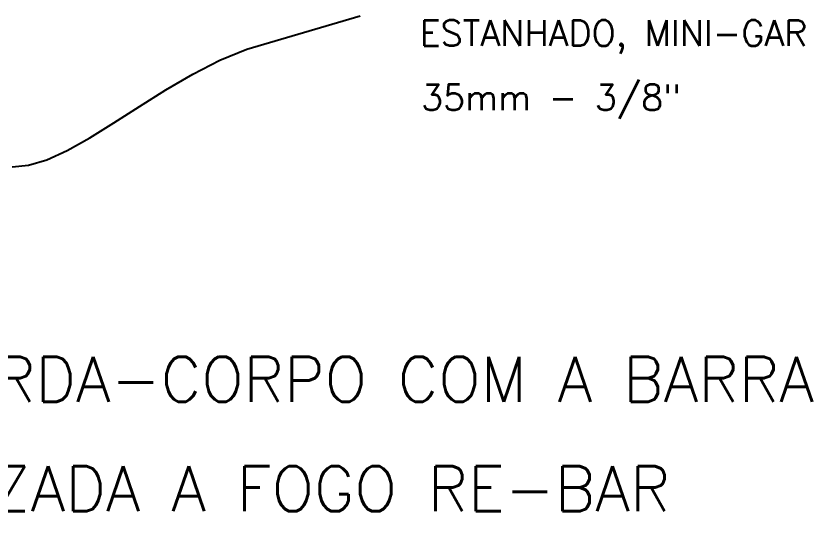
# Model space of a CAD drawing. Header units: millimetres. Extents: x -6183.8 to -6170.7, y -4395.3 to -4383.7.
# Drawn here: x -6178.34 to -6172.14, y -4395.28 to -4391.33 of the extents above; entities that cross this region are included whole.
import ezdxf
from ezdxf.enums import TextEntityAlignment as Align

# ---------------------------------------------------------------- set-up
doc = ezdxf.new("R2010")
doc.units = ezdxf.units.MM
doc.header["$LTSCALE"] = 10
doc.layers.add('Termotécnica', color=7, linetype='Continuous')
doc.styles.add('r140', font='romans.shx')
doc.styles.add('r80', font='romans.shx')

msp = doc.modelspace()

# ---------------------------------------------------------------- linework, layer by layer
at = {"layer": 'Termotécnica', "color": 1}
msp.add_lwpolyline([(-6178.3716, -4392.5052), (-6178.2438, -4392.4924), (-6178.1016, -4392.4508), (-6177.9421, -4392.3776), (-6177.767, -4392.2787), (-6177.5791, -4392.162), (-6177.3811, -4392.0354), (-6177.176, -4391.9068), (-6176.9664, -4391.7841), (-6176.7552, -4391.6752), (-6176.5453, -4391.588), (-6175.6623, -4391.3307)], dxfattribs=at)

# ---------------------------------------------------------------- texts
at = {"layer": 'Termotécnica', "color": 2, "style": 'r80'}
for s, p in [('ESTANHADO, MINI-GAR', (-6175.1987, -4391.5645)), ('35mm - 3/8"', (-6175.1894, -4392.0649))]:
    msp.add_text(s, height=0.2, dxfattribs=at).set_placement(p)
at = {"layer": 'Termotécnica', "color": 5, "style": 'r140'}
for s, p in [('INTERLIGAÇÃO DO GUARDA-CORPO COM A BARRA', (-6177.9198, -4394.4379)), (' DE AÇO GALVANIZADA A FOGO RE-BAR', (-6177.9198, -4395.2892))]:
    msp.add_text(s, height=0.35, dxfattribs=at).set_placement(p, align=Align.BOTTOM_CENTER)

doc.saveas('drawing.dxf')
